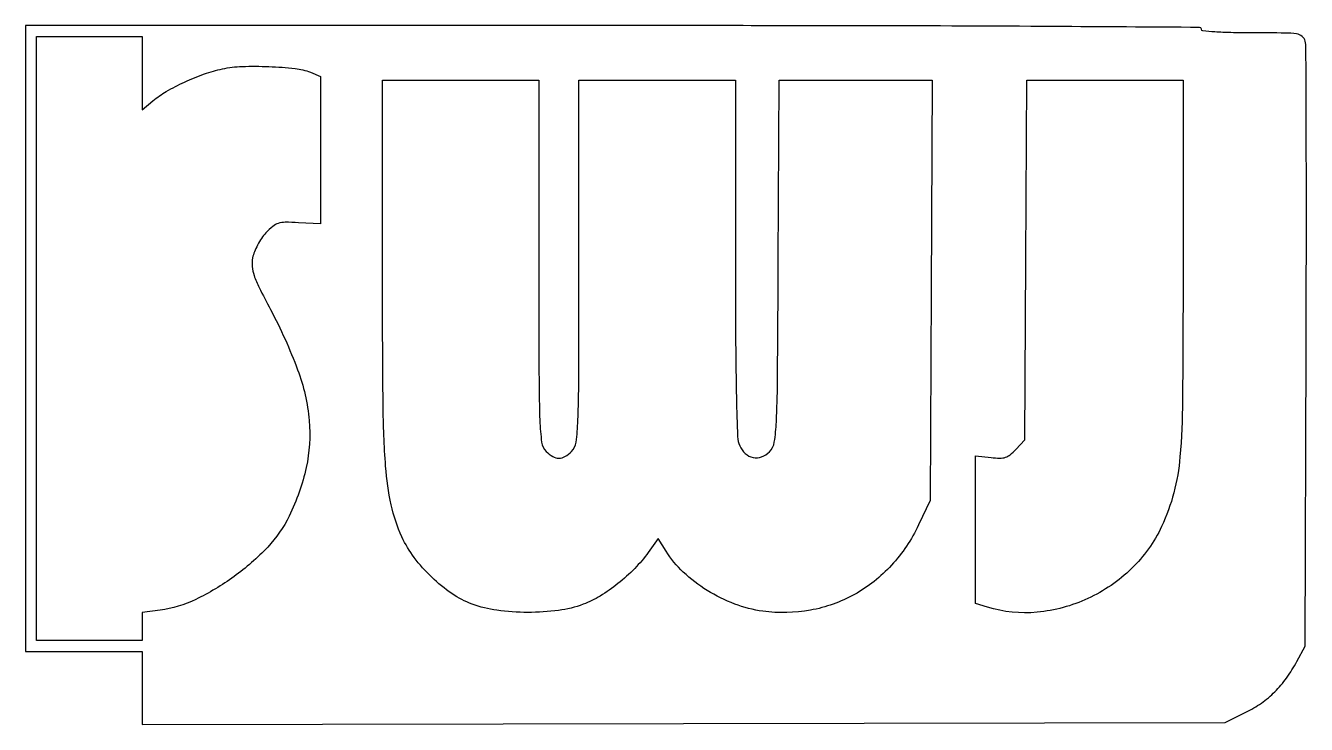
# Model space of a CAD drawing. Extents: x 23 to 375, y 68 to 260.
import ezdxf

# ---------------------------------------------------------------- set-up
doc = ezdxf.new("R2010")
doc.units = 0

msp = doc.modelspace()

# ---------------------------------------------------------------- linework, layer by layer
for points in [[(23, 174), (23, 88), (39, 88), (55, 88), (55, 77.987121), (55, 67.974243), (203.75, 68.237121), (352.5, 68.5), (358.181603, 71.290085, 0.038574), (362.493355, 73.837259, 0.043036), (366.195758, 76.935055, 0.041718), (369.404807, 80.709084, 0.032644), (372.243861, 85.277804), (374.5, 89.5), (374.783908, 171.5, 0.00064), (374.852877, 203.097212, 0.001024), (374.821986, 230.073438, 0.000174), (374.737441, 253.941149, 0.059343), (374.514856, 255.75, 0.165894), (373.692851, 257.033069, 0.13039), (372.170775, 257.699879, 0.036017), (369.03086, 257.956628, 0.002396), (359.980948, 258, -0.005416), (354.138954, 258.063279, -0.012436), (349.745237, 258.267881, -0.007378), (346.400619, 258.556767, -0.384956), (346, 259, 0.412314), (345.509256, 259.49394, 0.000075), (305.375, 259.748452, 0.001144), (255.685421, 259.942456, 0.000404), (184.5, 260), (23, 260)], [(55, 246.911106), (55, 236.822213), (57.978117, 239.328133, -0.044613), (61.65587, 241.900439, -0.022578), (66.68452, 244.493043, -0.022329), (72.117473, 246.702337, -0.032589), (77.086887, 248.112054, -0.044847), (82.439127, 248.766258, -0.017844), (89.843551, 248.738922, -0.016743), (97.036794, 248.213908, -0.069484), (101.25, 247.160125), (104, 246.049502), (104.001822, 225.774751), (104.003644, 205.5), (97.986715, 205.839583, 0.013064), (94.315156, 205.950689, 0.077377), (92.420857, 205.663774, 0.100014), (90.928928, 204.84071, 0.028993), (89.016767, 203.017949, 0.038639), (87.835501, 201.539487, 0.026788), (86.728958, 199.707308, 0.027114), (85.851196, 197.821049, 0.04901), (85.375272, 196.186835, 0.067384), (85.252272, 193.771467, 0.062236), (85.765295, 191.340631, 0.033179), (87.161517, 188.025701, 0.005819), (90.26829, 182.008468, -0.032912), (97.727265, 165.415025, -0.066658), (100.895608, 151.477744, -0.077106), (100.074953, 138.570708, -0.059472), (95.415108, 125.23696, -0.075946), (89.503389, 116.717313, -0.045808), (80.251304, 108.585761, -0.045914), (69.718539, 102.304811, -0.078678), (59.936078, 99.397132), (55, 98.742339), (55, 94.871169), (55, 91), (40.5, 91), (26, 91), (26, 174), (26, 257), (40.5, 257), (55, 257)], [(164, 195, 0.000607), (164.03915, 162.774583, 0.009003), (164.27, 151.48, 0.022228), (164.765647, 145.514285, 0.166014), (166, 143, 0.060356), (167.825146, 141.569312, 0.136912), (169.5, 141.101935, 0.136912), (171.174854, 141.569312, 0.060356), (173, 143, 0.166014), (174.234353, 145.514285, 0.022228), (174.73, 151.48, 0.009003), (174.96085, 162.774583, 0.000607), (175, 195), (175, 245), (196.5, 245), (218, 245), (218, 196.047053, 0.001278), (218.059384, 172.813034, 0.004405), (218.269113, 157.749337, 0.003044), (218.577688, 147.045095, 0.098471), (219.171439, 144.523076, 0.102227), (220.721742, 142.40247, 0.135616), (222.846962, 141.333095, 0.138395), (225.186713, 141.517001, 0.108363), (227.34098, 142.895893, 0.15819), (228.68531, 145.530844, 0.027831), (229.260711, 151.133572, 0.00972), (229.556246, 161.974576, 0.000568), (229.776983, 195.027135), (230.053965, 245), (251.06533, 245), (272.076695, 245), (271.788348, 187.25), (271.5, 129.5), (268.31502, 122.776671, -0.074731), (260.878126, 111.707544, -0.081168), (250.699591, 103.675949, -0.082033), (238.590575, 99.360333, -0.078547), (225.547062, 99.074735, -0.057136), (217.808278, 101.042749, -0.048251), (210.232646, 104.792336, -0.049149), (203.66561, 109.828796, -0.066286), (198.927787, 115.616843), (196.811903, 119.040416), (194.058538, 115.239507, -0.037052), (190.323336, 110.813743, -0.030493), (185.736465, 106.669232, -0.03121), (180.840671, 103.237174, -0.047783), (176.185272, 100.96813, -0.057577), (169.413068, 99.28933, -0.032463), (160.954522, 98.755161, -0.032444), (152.482556, 99.32109, -0.056675), (145.665008, 101.024147, -0.060606), (140.115491, 103.906856, -0.040832), (134.566306, 108.410552, -0.040406), (129.747092, 113.832218, -0.054187), (126.382175, 119.476398, -0.053585), (123.432703, 128.309612, -0.035603), (121.898305, 138.889631, -0.01605), (121.206862, 155.848016, -0.001996), (121.034888, 192.75), (121, 245), (142.5, 245), (164, 245)], [(340.982636, 193.75, -0.001898), (340.830602, 156.973758, -0.018657), (340.129772, 141.492263, -0.043675), (338.440199, 131.640145, -0.045168), (335.075109, 122.346809, -0.091312), (326.847501, 110.817297, -0.083853), (314.824379, 102.564292, -0.085017), (300.914642, 98.79515, -0.097839), (287.25, 100.167101), (284, 101.155104), (284, 121.454715), (284, 141.754326), (288.25, 141.282149, 0.024573), (290.640134, 141.134943, 0.082136), (292.187871, 141.37128, 0.091325), (293.487026, 142.076927, 0.034879), (295, 143.484853), (297.5, 146.159734), (297.777227, 195.579867), (298.054454, 245), (319.527227, 245), (341, 245)]]:
    msp.add_lwpolyline(points, format="xyb", close=True)

doc.saveas('drawing.dxf')
